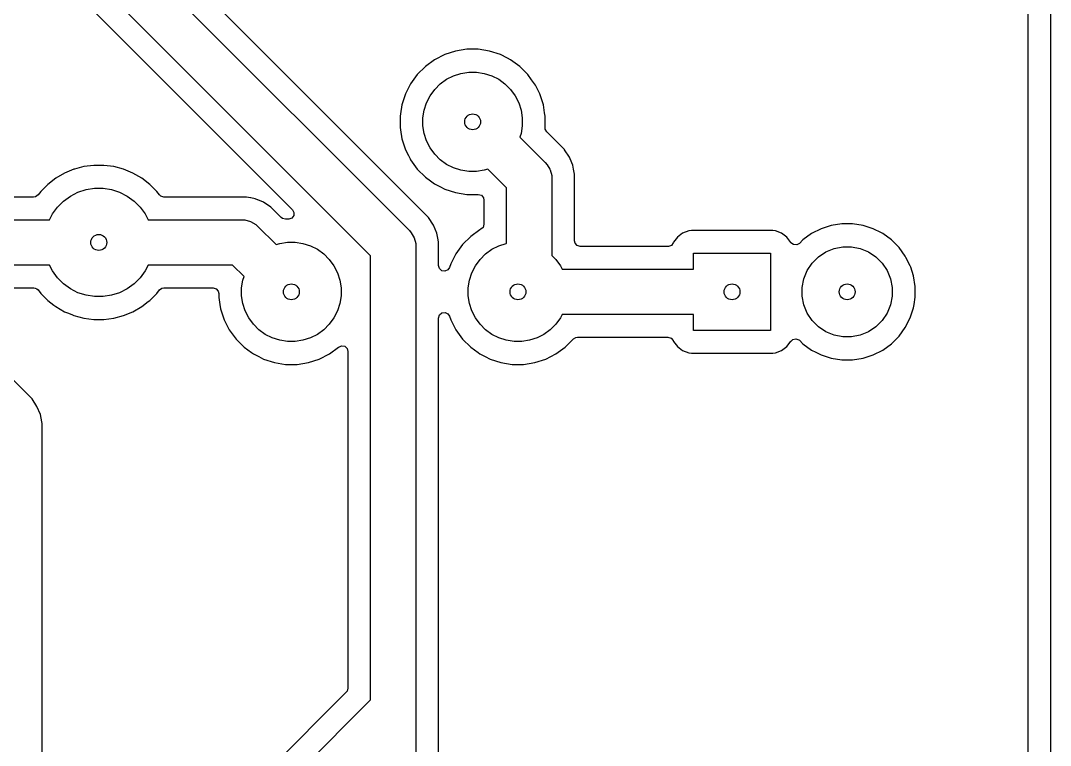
# Model space of a CAD drawing. Extents: x 130 to 194, y -123.2 to -60.
# Drawn here: x 171.27 to 194, y -98.5 to -82.52 of the extents above; entities that cross this region are included whole.
import ezdxf

# ---------------------------------------------------------------- set-up
doc = ezdxf.new("R2010")
doc.units = 0
doc.layers.add('BLACK', color=7, linetype='CONTINUOUS')

msp = doc.modelspace()

# ---------------------------------------------------------------- linework, layer by layer
at = {"layer": 'BLACK', "linetype": 'CONTINUOUS'}
for p, q in [((194, -60), (194, -123.25)), ((193.4995, -60.6245), (193.4995, -122.6255)), ((180.277137, -86.862215), (170.539843, -77.124923)), ((170.109187, -77.402081), (179.853554, -87.146447)), ((179, -87.707106), (169.548528, -78.255634)), ((169.377533, -78.792453), (177.272899, -86.687819)), ((180.999626, -83.169205), (180.875214, -83.18891)), ((181.124038, -83.1495), (180.999626, -83.169205)), ((181.375962, -83.1495), (181.124038, -83.1495)), ((181.624785, -83.18891), (181.375962, -83.1495)), ((180.411151, -83.381132), (180.20735, -83.529201)), ((180.635616, -83.26676), (180.411151, -83.381132)), ((180.875214, -83.18891), (180.635616, -83.26676)), ((181.864383, -83.26676), (181.624785, -83.18891)), ((182.018747, -83.345413), (181.864383, -83.26676)), ((182.088845, -83.38113), (182.018747, -83.345413)), ((182.088847, -83.381131), (182.088845, -83.38113)), ((182.088848, -83.381132), (182.088847, -83.381131)), ((182.292649, -83.529201), (182.088848, -83.381132)), ((180.207345, -83.529205), (180.029205, -83.707345)), ((180.20735, -83.529201), (180.207345, -83.529205)), ((182.292654, -83.529205), (182.292649, -83.529201)), ((182.470794, -83.707345), (182.292654, -83.529205)), ((180.029201, -83.70735), (179.881132, -83.911151)), ((180.029205, -83.707345), (180.029201, -83.70735)), ((180.535607, -83.913553), (180.675252, -83.812096)), ((180.675252, -83.812096), (180.829048, -83.733733)), ((180.829048, -83.733733), (180.99321, -83.680393)), ((180.99321, -83.680393), (181.163695, -83.653391)), ((181.163695, -83.653391), (181.336305, -83.653391)), ((181.336305, -83.653391), (181.50679, -83.680393)), ((181.50679, -83.680393), (181.670952, -83.733733)), ((181.670952, -83.733733), (181.824748, -83.812096)), ((181.824748, -83.812096), (181.964393, -83.913553)), ((182.470798, -83.70735), (182.470794, -83.707345)), ((182.552642, -83.82), (182.470798, -83.70735)), ((182.61887, -83.911155), (182.552642, -83.82)), ((179.881132, -83.911151), (179.76676, -84.135616)), ((180.312096, -84.175252), (180.413553, -84.035607)), ((180.413553, -84.035607), (180.535607, -83.913553)), ((181.964393, -83.913553), (182.086447, -84.035607)), ((182.086447, -84.035607), (182.187904, -84.175252)), ((182.636005, -83.944785), (182.61887, -83.911155)), ((182.733239, -84.135616), (182.636005, -83.944785)), ((179.76676, -84.135616), (179.68891, -84.375214)), ((180.233733, -84.329048), (180.312096, -84.175252)), ((182.187904, -84.175252), (182.266267, -84.329048)), ((182.733239, -84.135618), (182.733239, -84.135616)), ((182.733241, -84.135621), (182.733239, -84.135618)), ((182.81109, -84.375215), (182.733241, -84.135621)), ((179.68891, -84.375214), (179.6573, -84.57479)), ((180.153391, -84.663695), (180.180393, -84.49321)), ((180.180393, -84.49321), (180.233733, -84.329048)), ((182.266267, -84.329048), (182.319607, -84.49321)), ((182.319607, -84.49321), (182.346609, -84.663695)), ((182.838601, -84.54891), (182.81109, -84.375215)), ((179.6573, -84.57479), (179.6495, -84.624038)), ((179.6495, -84.624038), (179.6495, -84.875962)), ((180.153391, -84.836305), (180.153391, -84.663695)), ((182.346609, -84.663695), (182.346609, -84.836305)), ((182.8505, -84.624038), (182.838601, -84.54891)), ((182.8505, -84.880834), (182.8505, -84.624038)), ((179.6495, -84.875962), (179.657692, -84.927681)), ((179.657692, -84.927681), (179.68891, -85.124785)), ((180.180393, -85.00679), (180.153391, -84.836305)), ((182.346609, -84.836305), (182.319607, -85.00679)), ((182.851088, -84.880834), (182.8505, -84.880834)), ((182.853086, -84.910328), (182.851088, -84.880834)), ((182.886571, -84.971651), (182.853086, -84.910328)), ((183.134655, -85.219735), (182.886571, -84.971651)), ((179.68891, -85.124785), (179.76676, -85.364383)), ((180.233733, -85.170952), (180.180393, -85.00679)), ((180.312096, -85.324748), (180.233733, -85.170952)), ((182.319607, -85.00679), (182.293682, -85.086576)), ((182.293682, -85.086576), (182.853553, -85.646447)), ((179.76676, -85.364383), (179.83363, -85.495621)), ((180.413553, -85.464393), (180.312096, -85.324748)), ((183.134686, -85.219764), (183.134655, -85.219735)), ((183.277139, -85.362217), (183.134686, -85.219764)), ((183.278586, -85.364383), (183.277139, -85.362217)), ((183.386632, -85.526086), (183.278586, -85.364383)), ((179.83363, -85.495621), (179.869478, -85.565977)), ((179.869478, -85.565977), (179.881132, -85.588848)), ((179.881132, -85.588848), (180.029201, -85.792649)), ((180.535607, -85.586447), (180.413553, -85.464393)), ((180.675252, -85.687904), (180.535607, -85.586447)), ((182.853553, -85.646447), (182.896661, -85.695603)), ((183.403155, -85.565977), (183.386632, -85.526086)), ((183.462051, -85.708164), (183.403155, -85.565977)), ((172.246273, -85.881595), (172.053226, -85.993052)), ((172.246277, -85.881593), (172.246273, -85.881595)), ((172.452209, -85.796293), (172.246277, -85.881593)), ((172.452219, -85.79629), (172.452209, -85.796293)), ((172.465789, -85.792654), (172.452219, -85.79629)), ((172.667537, -85.738596), (172.465789, -85.792654)), ((172.66754, -85.738595), (172.667537, -85.738596)), ((172.667547, -85.738594), (172.66754, -85.738595)), ((172.888533, -85.709501), (172.667547, -85.738594)), ((172.888537, -85.7095), (172.888533, -85.709501)), ((172.888543, -85.7095), (172.888537, -85.7095)), ((173.111457, -85.7095), (172.888543, -85.7095)), ((173.111463, -85.7095), (173.111457, -85.7095)), ((173.111466, -85.709501), (173.111463, -85.7095)), ((173.332452, -85.738594), (173.111466, -85.709501)), ((173.332457, -85.738595), (173.332452, -85.738594)), ((173.332463, -85.738596), (173.332457, -85.738595)), ((173.547781, -85.79629), (173.332463, -85.738596)), ((173.547783, -85.796291), (173.547781, -85.79629)), ((173.54779, -85.796293), (173.547783, -85.796291)), ((173.753722, -85.881593), (173.54779, -85.796293)), ((173.753726, -85.881595), (173.753722, -85.881593)), ((173.946774, -85.993052), (173.753726, -85.881595)), ((180.029201, -85.792649), (180.029205, -85.792654)), ((180.029205, -85.792654), (180.207345, -85.970794)), ((180.829048, -85.766267), (180.675252, -85.687904)), ((180.99321, -85.819607), (180.829048, -85.766267)), ((181.163695, -85.846609), (180.99321, -85.819607)), ((181.336305, -85.846609), (181.163695, -85.846609)), ((181.50679, -85.819607), (181.336305, -85.846609)), ((181.586576, -85.793682), (181.50679, -85.819607)), ((182, -86.207106), (181.586576, -85.793682)), ((182.896661, -85.695603), (182.896677, -85.695619)), ((182.896677, -85.695619), (182.952697, -85.792649)), ((182.952697, -85.792649), (182.96194, -85.808658)), ((182.96194, -85.808658), (182.995723, -85.934737)), ((183.47958, -85.79629), (183.462051, -85.708164)), ((183.5005, -85.901456), (183.47958, -85.79629)), ((172.053217, -85.993058), (171.876377, -86.128751)), ((172.053226, -85.993052), (172.053217, -85.993058)), ((173.94678, -85.993057), (173.946774, -85.993052)), ((173.946782, -85.993058), (173.94678, -85.993057)), ((174.123622, -86.128751), (173.946782, -85.993058)), ((180.207345, -85.970794), (180.20735, -85.970798)), ((180.20735, -85.970798), (180.320546, -86.053039)), ((180.320546, -86.053039), (180.411155, -86.11887)), ((180.411155, -86.11887), (180.522938, -86.175826)), ((182.995723, -85.934737), (182.995723, -85.934752)), ((182.995723, -85.934752), (183, -86)), ((183, -86), (183, -87.69916)), ((183.5005, -87.3755), (183.5005, -85.901456)), ((171.718751, -86.286377), (171.661503, -86.360986)), ((171.718757, -86.28637), (171.718751, -86.286377)), ((171.87637, -86.128757), (171.718757, -86.28637)), ((171.876377, -86.128751), (171.87637, -86.128757)), ((172.373002, -86.386832), (172.54078, -86.301345)), ((172.54078, -86.301345), (172.719866, -86.243156)), ((172.719866, -86.243156), (172.905849, -86.213699)), ((172.905849, -86.213699), (173.094151, -86.213699)), ((173.094151, -86.213699), (173.280134, -86.243156)), ((173.280134, -86.243156), (173.45922, -86.301345)), ((173.45922, -86.301345), (173.626998, -86.386832)), ((174.123629, -86.128757), (174.123622, -86.128751)), ((174.281242, -86.28637), (174.123629, -86.128757)), ((174.281248, -86.286377), (174.281242, -86.28637)), ((174.338497, -86.360986), (174.281248, -86.286377)), ((180.522938, -86.175826), (180.635616, -86.233239)), ((180.635616, -86.233239), (180.635618, -86.233239)), ((180.635618, -86.233239), (180.635621, -86.233241)), ((180.635621, -86.233241), (180.875215, -86.31109)), ((180.875215, -86.31109), (181.124038, -86.3505)), ((181.124038, -86.3505), (181.124039, -86.3505)), ((181.124039, -86.3505), (181.3755, -86.3505)), ((181.3755, -86.3505), (181.442539, -86.370185)), ((182, -87.429317), (182, -86.207106)), ((171.563127, -86.4095), (169.186873, -86.4095)), ((171.605076, -86.402189), (171.563127, -86.4095)), ((171.661503, -86.360986), (171.605076, -86.402189)), ((172.087513, -86.630662), (172.220662, -86.497513)), ((172.220662, -86.497513), (172.373002, -86.386832)), ((173.626998, -86.386832), (173.779338, -86.497513)), ((173.779338, -86.497513), (173.912487, -86.630662)), ((174.369834, -86.389815), (174.338497, -86.360986)), ((174.436873, -86.4095), (174.369834, -86.389815)), ((176.258541, -86.4095), (174.436873, -86.4095)), ((176.258544, -86.4095), (176.258541, -86.4095)), ((176.350699, -86.427831), (176.258544, -86.4095)), ((176.355188, -86.428724), (176.350699, -86.427831)), ((176.451836, -86.447949), (176.355188, -86.428724)), ((176.502097, -86.468768), (176.451836, -86.447949)), ((176.509133, -86.471682), (176.502097, -86.468768)), ((176.509135, -86.471683), (176.509133, -86.471682)), ((176.633907, -86.523364), (176.509135, -86.471683)), ((176.63392, -86.523371), (176.633907, -86.523364)), ((176.797781, -86.63286), (176.63392, -86.523371)), ((181.442539, -86.370185), (181.488294, -86.422989)), ((181.488294, -86.422989), (181.4995, -86.4745)), ((181.4995, -86.4745), (181.4995, -87.010128)), ((171.912123, -86.91), (171.976832, -86.783002)), ((171.976832, -86.783002), (172.087513, -86.630662)), ((173.912487, -86.630662), (174.023168, -86.783002)), ((174.023168, -86.783002), (174.087877, -86.91)), ((176.797785, -86.632863), (176.797781, -86.63286)), ((176.941459, -86.776537), (176.797785, -86.632863)), ((176.941479, -86.776559), (176.941459, -86.776537)), ((177.028347, -86.863427), (176.941479, -86.776559)), ((177.272899, -86.687819), (177.306384, -86.749142)), ((177.306384, -86.749142), (177.3014, -86.818834)), ((168.837877, -86.91), (171.912123, -86.91)), ((174.087877, -86.91), (176.16, -86.91)), ((176.16, -86.91), (176.225248, -86.914277)), ((176.225248, -86.914277), (176.225263, -86.914277)), ((176.225263, -86.914277), (176.345322, -86.946447)), ((176.345322, -86.946447), (176.351342, -86.94806)), ((176.351342, -86.94806), (176.464381, -87.013323)), ((176.464381, -87.013323), (176.464396, -87.013338)), ((176.464396, -87.013338), (176.513553, -87.056447)), ((177.057346, -86.884982), (177.028347, -86.863427)), ((177.119166, -86.897988), (177.057346, -86.884982)), ((177.119166, -86.8995), (177.119166, -86.897988)), ((177.185218, -86.8995), (177.119166, -86.8995)), ((177.194064, -86.899184), (177.185218, -86.8995)), ((177.259528, -86.874767), (177.194064, -86.899184)), ((177.3014, -86.818834), (177.259528, -86.874767)), ((180.27714, -86.862219), (180.277137, -86.862215)), ((180.386628, -87.026079), (180.27714, -86.862219)), ((180.386631, -87.026085), (180.386628, -87.026079)), ((180.386632, -87.026086), (180.386631, -87.026085)), ((180.462052, -87.208165), (180.386632, -87.026086)), ((181.4995, -87.010128), (181.479815, -87.077167)), ((189.163631, -87.036446), (188.939003, -87.109433)), ((189.396903, -86.9995), (189.163631, -87.036446)), ((189.396908, -86.9995), (189.396903, -86.9995)), ((189.633092, -86.9995), (189.396908, -86.9995)), ((189.633097, -86.9995), (189.633092, -86.9995)), ((189.866368, -87.036446), (189.633097, -86.9995)), ((190.090996, -87.109433), (189.866368, -87.036446)), ((176.513553, -87.056447), (176.913423, -87.456317)), ((179.853554, -87.146447), (179.896669, -87.195611)), ((179.896669, -87.195611), (179.896677, -87.195619)), ((179.896677, -87.195619), (179.96194, -87.308658)), ((180.491356, -87.355485), (180.462052, -87.208165)), ((181.411151, -87.131131), (181.20735, -87.279201)), ((181.431797, -87.120612), (181.411151, -87.131131)), ((181.479815, -87.077167), (181.431797, -87.120612)), ((185.882664, -87.206206), (185.767455, -87.292452)), ((185.882671, -87.206202), (185.882664, -87.206206)), ((186.017516, -87.155908), (185.882671, -87.206202)), ((186.077123, -87.149501), (186.017516, -87.155908)), ((186.077129, -87.1495), (186.077123, -87.149501)), ((187.872864, -87.1495), (186.077129, -87.1495)), ((187.872873, -87.1495), (187.872864, -87.1495)), ((187.872881, -87.1495), (187.872873, -87.1495)), ((187.872883, -87.149501), (187.872881, -87.1495)), ((187.932483, -87.155908), (187.872883, -87.149501)), ((188.067328, -87.206202), (187.932482, -87.155908)), ((187.932482, -87.155908), (187.932483, -87.155908)), ((188.067335, -87.206206), (188.067328, -87.206202)), ((188.182544, -87.292452), (188.067335, -87.206206)), ((188.728566, -87.216657), (188.537491, -87.355482)), ((188.939003, -87.109433), (188.728566, -87.216657)), ((190.272836, -87.202086), (190.090996, -87.109433)), ((190.301433, -87.216657), (190.272836, -87.202086)), ((190.49251, -87.355483), (190.301433, -87.216657)), ((176.913423, -87.456317), (176.99321, -87.430393)), ((176.99321, -87.430393), (177.163695, -87.403391)), ((177.163695, -87.403391), (177.336305, -87.403391)), ((177.336305, -87.403391), (177.50679, -87.430393)), ((177.50679, -87.430393), (177.670952, -87.483733)), ((177.670952, -87.483733), (177.824748, -87.562096)), ((179.96194, -87.308658), (179.962061, -87.309109)), ((179.962061, -87.309109), (179.995723, -87.434737)), ((179.995723, -87.434737), (179.995723, -87.434752)), ((179.995723, -87.434752), (180, -87.5)), ((180.5005, -87.401455), (180.491356, -87.355485)), ((180.500501, -87.401457), (180.5005, -87.401455)), ((180.500501, -87.604654), (180.500501, -87.401457)), ((181.029201, -87.45735), (180.881132, -87.661151)), ((181.029205, -87.457345), (181.029201, -87.45735)), ((181.207345, -87.279205), (181.029205, -87.457345)), ((181.20735, -87.279201), (181.207345, -87.279205)), ((181.675252, -87.562096), (181.829048, -87.483733)), ((181.829048, -87.483733), (181.99321, -87.430393)), ((181.99321, -87.430393), (182, -87.429317)), ((183.511706, -87.427011), (183.5005, -87.3755)), ((183.557461, -87.479815), (183.511706, -87.427011)), ((183.6245, -87.4995), (183.557461, -87.479815)), ((185.635171, -87.474766), (185.569707, -87.499184)), ((185.677039, -87.418834), (185.635171, -87.474766)), ((185.681204, -87.407669), (185.677039, -87.418834)), ((185.681206, -87.407664), (185.681204, -87.407668)), ((185.681204, -87.407668), (185.681204, -87.407669)), ((185.767452, -87.292455), (185.681206, -87.407664)), ((185.767455, -87.292452), (185.767452, -87.292455)), ((188.182547, -87.292455), (188.182544, -87.292452)), ((188.272437, -87.412531), (188.182547, -87.292455)), ((188.275443, -87.417209), (188.272437, -87.412531)), ((188.331377, -87.45908), (188.275443, -87.417209)), ((188.401068, -87.464065), (188.331377, -87.45908)), ((188.462392, -87.430581), (188.401068, -87.464065)), ((188.537491, -87.355482), (188.462392, -87.430581)), ((190.659517, -87.52249), (190.49251, -87.355483)), ((177.824748, -87.562096), (177.964393, -87.663553)), ((177.964393, -87.663553), (178.086447, -87.785607)), ((179, -97.497894), (179, -87.707106)), ((180, -87.5), (180, -97.705)), ((180.5005, -87.604675), (180.500501, -87.604654)), ((180.5005, -87.922176), (180.5005, -87.604675)), ((180.881132, -87.661151), (180.76676, -87.885616)), ((181.413553, -87.785607), (181.535607, -87.663553)), ((181.535607, -87.663553), (181.675252, -87.562096)), ((183, -87.69916), (183.086447, -87.785607)), ((185.560859, -87.4995), (183.6245, -87.4995)), ((185.569707, -87.499184), (185.560859, -87.4995)), ((186.125, -88), (186.125, -87.65)), ((186.125, -87.65), (187.825, -87.65)), ((187.825, -87.65), (187.825, -89.35)), ((188.880607, -87.72699), (189.043603, -87.618079)), ((189.043603, -87.618079), (189.224715, -87.54306)), ((189.224715, -87.54306), (189.416983, -87.504815)), ((189.416983, -87.504815), (189.613017, -87.504815)), ((189.613017, -87.504815), (189.805285, -87.54306)), ((189.805285, -87.54306), (189.986397, -87.618079)), ((189.986397, -87.618079), (190.149393, -87.72699)), ((190.798343, -87.713567), (190.659517, -87.52249)), ((190.813066, -87.742463), (190.798343, -87.713567)), ((171.912123, -87.91), (168.837877, -87.91)), ((171.976832, -88.036998), (171.912123, -87.91)), ((174.087877, -87.91), (174.023168, -88.036998)), ((175.952894, -87.91), (174.087877, -87.91)), ((176.206317, -88.163423), (175.952894, -87.91)), ((178.086447, -87.785607), (178.187904, -87.925252)), ((178.187904, -87.925252), (178.266267, -88.079048)), ((180.518312, -87.986209), (180.5005, -87.922176)), ((180.76676, -87.885616), (180.742431, -87.960495)), ((181.233733, -88.079048), (181.312096, -87.925252)), ((181.312096, -87.925252), (181.413553, -87.785607)), ((183.086447, -87.785607), (183.187904, -87.925252)), ((183.187904, -87.925252), (183.22599, -88)), ((188.633079, -88.028603), (188.74199, -87.865607)), ((188.74199, -87.865607), (188.880607, -87.72699)), ((190.149393, -87.72699), (190.28801, -87.865607)), ((190.28801, -87.865607), (190.396921, -88.028603)), ((190.905566, -87.924003), (190.813066, -87.742463)), ((190.905566, -87.924005), (190.905566, -87.924003)), ((190.905568, -87.924008), (190.905566, -87.924005)), ((190.916544, -87.95779), (190.905568, -87.924008)), ((172.087513, -88.189338), (171.976832, -88.036998)), ((174.023168, -88.036998), (173.912487, -88.189338)), ((176.180393, -88.24321), (176.206317, -88.163423)), ((178.266267, -88.079048), (178.319607, -88.24321)), ((180.569788, -88.033453), (180.518312, -87.986209)), ((180.638634, -88.045368), (180.569788, -88.033453)), ((180.702993, -88.01817), (180.638634, -88.045368)), ((180.742431, -87.960495), (180.702993, -88.01817)), ((181.180393, -88.24321), (181.233733, -88.079048)), ((183.22599, -88), (186.125, -88)), ((188.55806, -88.209715), (188.633079, -88.028603)), ((190.396921, -88.028603), (190.47194, -88.209715)), ((190.978553, -88.148631), (190.916544, -87.95779)), ((191.0155, -88.381902), (190.978553, -88.148631)), ((172.220662, -88.322487), (172.087513, -88.189338)), ((172.373002, -88.433168), (172.220662, -88.322487)), ((173.779338, -88.322487), (173.626998, -88.433168)), ((173.912487, -88.189338), (173.779338, -88.322487)), ((176.153391, -88.413695), (176.180393, -88.24321)), ((178.319607, -88.24321), (178.346609, -88.413695)), ((181.153391, -88.413695), (181.180393, -88.24321)), ((188.519815, -88.401983), (188.55806, -88.209715)), ((190.47194, -88.209715), (190.510185, -88.401983)), ((191.0155, -88.618097), (191.0155, -88.381902)), ((171.527137, -90.862215), (169.287101, -88.622181)), ((169.374782, -88.4105), (171.563127, -88.4105)), ((171.563127, -88.4105), (171.566784, -88.411573)), ((171.566784, -88.411573), (171.570501, -88.410719)), ((171.570501, -88.410719), (171.600053, -88.421342)), ((171.600053, -88.421342), (171.630166, -88.430185)), ((171.630166, -88.430185), (171.633704, -88.43344)), ((171.633704, -88.43344), (171.636252, -88.434356)), ((171.636252, -88.434356), (171.661503, -88.459014)), ((171.661503, -88.459014), (171.718751, -88.533622)), ((171.718751, -88.533622), (171.718757, -88.533629)), ((171.718757, -88.533629), (171.876374, -88.691246)), ((172.54078, -88.518655), (172.373002, -88.433168)), ((172.719866, -88.576844), (172.54078, -88.518655)), ((172.905849, -88.606301), (172.719866, -88.576844)), ((173.094151, -88.606301), (172.905849, -88.606301)), ((173.280134, -88.576844), (173.094151, -88.606301)), ((173.45922, -88.518655), (173.280134, -88.576844)), ((173.626998, -88.433168), (173.45922, -88.518655)), ((174.123629, -88.691242), (174.281242, -88.533629)), ((174.281242, -88.533629), (174.281247, -88.533624)), ((174.281247, -88.533624), (174.338497, -88.459013)), ((174.338497, -88.459013), (174.394924, -88.417811)), ((174.394924, -88.417811), (174.436873, -88.4105)), ((174.436873, -88.4105), (175.5255, -88.4105)), ((175.5255, -88.4105), (175.592539, -88.430185)), ((175.592539, -88.430185), (175.638294, -88.482989)), ((175.638294, -88.482989), (175.6495, -88.5345)), ((175.6495, -88.5345), (175.6495, -88.625962)), ((175.6495, -88.625962), (175.673257, -88.775959)), ((176.153391, -88.586305), (176.153391, -88.413695)), ((176.180393, -88.75679), (176.153391, -88.586305)), ((178.346609, -88.586305), (178.319607, -88.75679)), ((178.346609, -88.413695), (178.346609, -88.586305)), ((181.153391, -88.586305), (181.153391, -88.413695)), ((181.180393, -88.75679), (181.153391, -88.586305)), ((188.519815, -88.598017), (188.519815, -88.401983)), ((188.55806, -88.790285), (188.519815, -88.598017)), ((190.510185, -88.598017), (190.47194, -88.790285)), ((190.510185, -88.401983), (190.510185, -88.598017)), ((190.990497, -88.775959), (191.0155, -88.618097)), ((171.876374, -88.691246), (172.007472, -88.79184)), ((172.007472, -88.79184), (172.053226, -88.826948)), ((172.053226, -88.826948), (172.246274, -88.938405)), ((173.753726, -88.938405), (173.946774, -88.826948)), ((173.946774, -88.826948), (174.091592, -88.715826)), ((174.091592, -88.715826), (174.123626, -88.691246)), ((174.123626, -88.691246), (174.123629, -88.691242)), ((175.673257, -88.775959), (175.68891, -88.874785)), ((176.233733, -88.920952), (176.180393, -88.75679)), ((178.319607, -88.75679), (178.266267, -88.920952)), ((181.233733, -88.920952), (181.180393, -88.75679)), ((188.633079, -88.971397), (188.55806, -88.790285)), ((190.47194, -88.790285), (190.396921, -88.971397)), ((190.905568, -89.075992), (190.978553, -88.851368)), ((190.978553, -88.851368), (190.990497, -88.775959)), ((172.246274, -88.938405), (172.31055, -88.965029)), ((172.31055, -88.965029), (172.403555, -89.003553)), ((172.403555, -89.003553), (172.452219, -89.02371)), ((172.452219, -89.02371), (172.667537, -89.081404)), ((172.667537, -89.081404), (172.888543, -89.1105)), ((173.111457, -89.1105), (173.332463, -89.081404)), ((173.332463, -89.081404), (173.547781, -89.02371)), ((173.547781, -89.02371), (173.753726, -88.938405)), ((175.68891, -88.874785), (175.76676, -89.114383)), ((176.312096, -89.074748), (176.233733, -88.920952)), ((176.413553, -89.214393), (176.312096, -89.074748)), ((178.187904, -89.074748), (178.086447, -89.214393)), ((178.266267, -88.920952), (178.187904, -89.074748)), ((180.5005, -89.077823), (180.520185, -89.010784)), ((180.5005, -110.848543), (180.5005, -89.077823)), ((180.520185, -89.010784), (180.572989, -88.965029)), ((180.572989, -88.965029), (180.642147, -88.955085)), ((180.642147, -88.955085), (180.705703, -88.98411)), ((180.705703, -88.98411), (180.74243, -89.039504)), ((180.74243, -89.039504), (180.766759, -89.114379)), ((181.312096, -89.074748), (181.233733, -88.920952)), ((181.413553, -89.214393), (181.312096, -89.074748)), ((183.187904, -89.074748), (183.086447, -89.214393)), ((183.22599, -89), (183.187904, -89.074748)), ((186.125, -89), (183.22599, -89)), ((186.125, -89.35), (186.125, -89)), ((188.74199, -89.134393), (188.633079, -88.971397)), ((190.396921, -88.971397), (190.28801, -89.134393)), ((190.798343, -89.286433), (190.905568, -89.075992)), ((172.888543, -89.1105), (172.88855, -89.1105)), ((172.88855, -89.1105), (173.11145, -89.1105)), ((173.11145, -89.1105), (173.111457, -89.1105)), ((175.76676, -89.114383), (175.881132, -89.338848)), ((176.535607, -89.336447), (176.413553, -89.214393)), ((178.086447, -89.214393), (177.964393, -89.336447)), ((180.766759, -89.114379), (180.857179, -89.291839)), ((180.857179, -89.291839), (180.881132, -89.338848)), ((181.535607, -89.336447), (181.413553, -89.214393)), ((183.086447, -89.214393), (182.964393, -89.336447)), ((188.880607, -89.27301), (188.74199, -89.134393)), ((189.043603, -89.381921), (188.880607, -89.27301)), ((190.149393, -89.27301), (189.986397, -89.381921)), ((190.28801, -89.134393), (190.149393, -89.27301)), ((190.659517, -89.47751), (190.798343, -89.286433)), ((175.881132, -89.338848), (176.029201, -89.542649)), ((176.675252, -89.437904), (176.535607, -89.336447)), ((176.829048, -89.516267), (176.675252, -89.437904)), ((176.99321, -89.569607), (176.829048, -89.516267)), ((177.670952, -89.516267), (177.50679, -89.569607)), ((177.824748, -89.437904), (177.670952, -89.516267)), ((177.964393, -89.336447), (177.824748, -89.437904)), ((180.881132, -89.338848), (181.029201, -89.542649)), ((181.675252, -89.437904), (181.535607, -89.336447)), ((181.829048, -89.516267), (181.675252, -89.437904)), ((181.99321, -89.569607), (181.829048, -89.516267)), ((182.670952, -89.516267), (182.50679, -89.569607)), ((182.824748, -89.437904), (182.670952, -89.516267)), ((182.964393, -89.336447), (182.824748, -89.437904)), ((183.475312, -89.540285), (183.52818, -89.505775)), ((183.52818, -89.505775), (183.563962, -89.5005)), ((183.563962, -89.5005), (185.560859, -89.5005)), ((185.560859, -89.5005), (185.627898, -89.520185)), ((185.627898, -89.520185), (185.673653, -89.572989)), ((187.825, -89.35), (186.125, -89.35)), ((188.315269, -89.548276), (188.38354, -89.533415)), ((188.38354, -89.533415), (188.449008, -89.557823)), ((189.224715, -89.45694), (189.043603, -89.381921)), ((189.416983, -89.495185), (189.224715, -89.45694)), ((189.613017, -89.495185), (189.416983, -89.495185)), ((189.805285, -89.45694), (189.613017, -89.495185)), ((189.986397, -89.381921), (189.805285, -89.45694)), ((190.49251, -89.644517), (190.659517, -89.47751)), ((176.029201, -89.542649), (176.029205, -89.542654)), ((176.029205, -89.542654), (176.207345, -89.720794)), ((176.207345, -89.720794), (176.20735, -89.720798)), ((176.20735, -89.720798), (176.37169, -89.840197)), ((177.163695, -89.596609), (176.99321, -89.569607)), ((177.336305, -89.596609), (177.163695, -89.596609)), ((177.50679, -89.569607), (177.336305, -89.596609)), ((178.088845, -89.86887), (178.292656, -89.720793)), ((178.292656, -89.720793), (178.292669, -89.720779)), ((178.292669, -89.720779), (178.294959, -89.718825)), ((178.294959, -89.718825), (178.296021, -89.718348)), ((178.296021, -89.718348), (178.296598, -89.71793)), ((178.296598, -89.71793), (178.296685, -89.718051)), ((178.296685, -89.718051), (178.358718, -89.690249)), ((178.358718, -89.690249), (178.427805, -89.700679)), ((178.427805, -89.700679), (178.480285, -89.746805)), ((178.480285, -89.746805), (178.4995, -89.813108)), ((181.029201, -89.542649), (181.029205, -89.542654)), ((181.029205, -89.542654), (181.207345, -89.720794)), ((181.207345, -89.720794), (181.20735, -89.720798)), ((181.20735, -89.720798), (181.37169, -89.840197)), ((182.163695, -89.596609), (181.99321, -89.569607)), ((182.336305, -89.596609), (182.163695, -89.596609)), ((182.50679, -89.569607), (182.336305, -89.596609)), ((183.088845, -89.86887), (183.292656, -89.720793)), ((183.292656, -89.720793), (183.470793, -89.542656)), ((183.470793, -89.542655), (183.474238, -89.539211)), ((183.470793, -89.542656), (183.470793, -89.542655)), ((183.474238, -89.539211), (183.475312, -89.540285)), ((185.673653, -89.572989), (185.67703, -89.58114)), ((185.67703, -89.58114), (185.681204, -89.592331)), ((185.681204, -89.592331), (185.681205, -89.592332)), ((185.681205, -89.592332), (185.681206, -89.592335)), ((185.681206, -89.592335), (185.767452, -89.707544)), ((185.767452, -89.707544), (185.767455, -89.707547)), ((185.767455, -89.707547), (185.882664, -89.793793)), ((188.067331, -89.793796), (188.182546, -89.707546)), ((188.182546, -89.707546), (188.234769, -89.637785)), ((188.234769, -89.637785), (188.274112, -89.585231)), ((188.274112, -89.585231), (188.276521, -89.587034)), ((188.276521, -89.587034), (188.315269, -89.548276)), ((188.449008, -89.557823), (188.462392, -89.569419)), ((188.462392, -89.569419), (188.53749, -89.644517)), ((188.53749, -89.644517), (188.728567, -89.783343)), ((190.301433, -89.783343), (190.49251, -89.644517)), ((176.37169, -89.840197), (176.411155, -89.86887)), ((176.411155, -89.86887), (176.529157, -89.928995)), ((176.529157, -89.928995), (176.635616, -89.983239)), ((176.635616, -89.983239), (176.635618, -89.983239)), ((176.635618, -89.983239), (176.635621, -89.983241)), ((176.635621, -89.983241), (176.875215, -90.06109)), ((177.624785, -90.06109), (177.864379, -89.983241)), ((177.864379, -89.983241), (178.088845, -89.86887)), ((178.4995, -89.813108), (178.4995, -97.239218)), ((181.37169, -89.840197), (181.411155, -89.86887)), ((181.411155, -89.86887), (181.529157, -89.928995)), ((181.529157, -89.928995), (181.635616, -89.983239)), ((181.635616, -89.983239), (181.635618, -89.983239)), ((181.635618, -89.983239), (181.635621, -89.983241)), ((181.635621, -89.983241), (181.875215, -90.06109)), ((182.624785, -90.06109), (182.864379, -89.983241)), ((182.864379, -89.983241), (183.088845, -89.86887)), ((185.882664, -89.793793), (185.882671, -89.793797)), ((185.882671, -89.793797), (186.017517, -89.844091)), ((186.017517, -89.844091), (186.017516, -89.844091)), ((186.017516, -89.844091), (186.024444, -89.844835)), ((186.024444, -89.844835), (186.077127, -89.8505)), ((186.077127, -89.8505), (187.872872, -89.850499)), ((187.872872, -89.850499), (187.932483, -89.844091)), ((187.932483, -89.844091), (188.067331, -89.793796)), ((188.728567, -89.783343), (188.824688, -89.832319)), ((188.824688, -89.832319), (188.939003, -89.890566)), ((188.939003, -89.890566), (188.939005, -89.890566)), ((188.939005, -89.890566), (188.939008, -89.890568)), ((188.939008, -89.890568), (189.02959, -89.92)), ((189.02959, -89.92), (189.163631, -89.963553)), ((189.163631, -89.963553), (189.396903, -90.0005)), ((189.633097, -90.0005), (189.866368, -89.963553)), ((189.866368, -89.963553), (189.867042, -89.963334)), ((189.867042, -89.963334), (190.090992, -89.890568)), ((190.090992, -89.890568), (190.301433, -89.783343)), ((176.875215, -90.06109), (177.124038, -90.1005)), ((177.124038, -90.1005), (177.124039, -90.1005)), ((177.124039, -90.1005), (177.375961, -90.1005)), ((177.375961, -90.1005), (177.375962, -90.1005)), ((177.375962, -90.1005), (177.624785, -90.06109)), ((181.875215, -90.06109), (182.124038, -90.1005)), ((182.124038, -90.1005), (182.124039, -90.1005)), ((182.124039, -90.1005), (182.375961, -90.1005)), ((182.375961, -90.1005), (182.375962, -90.1005)), ((182.375962, -90.1005), (182.624785, -90.06109)), ((189.396903, -90.0005), (189.396908, -90.0005)), ((189.396908, -90.0005), (189.633097, -90.0005)), ((171.52714, -90.862219), (171.527137, -90.862215)), ((171.636628, -91.026079), (171.52714, -90.862219)), ((171.636631, -91.026085), (171.636628, -91.026079)), ((171.636632, -91.026086), (171.636631, -91.026085)), ((171.712052, -91.208165), (171.636632, -91.026086)), ((171.744121, -91.369389), (171.712052, -91.208165)), ((171.750499, -91.401457), (171.744121, -91.369389)), ((171.7505, -91.401458), (171.750499, -91.401457)), ((171.7505, -103.138871), (171.7505, -91.401458)), ((178.4995, -97.239218), (178.479815, -97.306257)), ((178.463181, -97.326899), (173.436899, -102.353181)), ((178.479815, -97.306257), (178.463181, -97.326899)), ((173.571545, -102.926348), (179, -97.497894)), ((180, -97.705), (180, -110.75))]:
    msp.add_line(p, q, dxfattribs=at)
at = {"layer": 'BLACK'}
for centre in [(181.25, -84.75), (173, -87.41), (177.25, -88.5), (182.25, -88.5), (186.975, -88.5), (189.515, -88.5)]:
    msp.add_circle(centre, 0.175, dxfattribs=at)
at = {"layer": 'WHITE'}
for centre in [(181.25, -84.75), (173, -87.41), (177.25, -88.5), (182.25, -88.5), (186.975, -88.5), (189.515, -88.5)]:
    msp.add_circle(centre, 0.175, dxfattribs=at)

doc.saveas('drawing.dxf')
